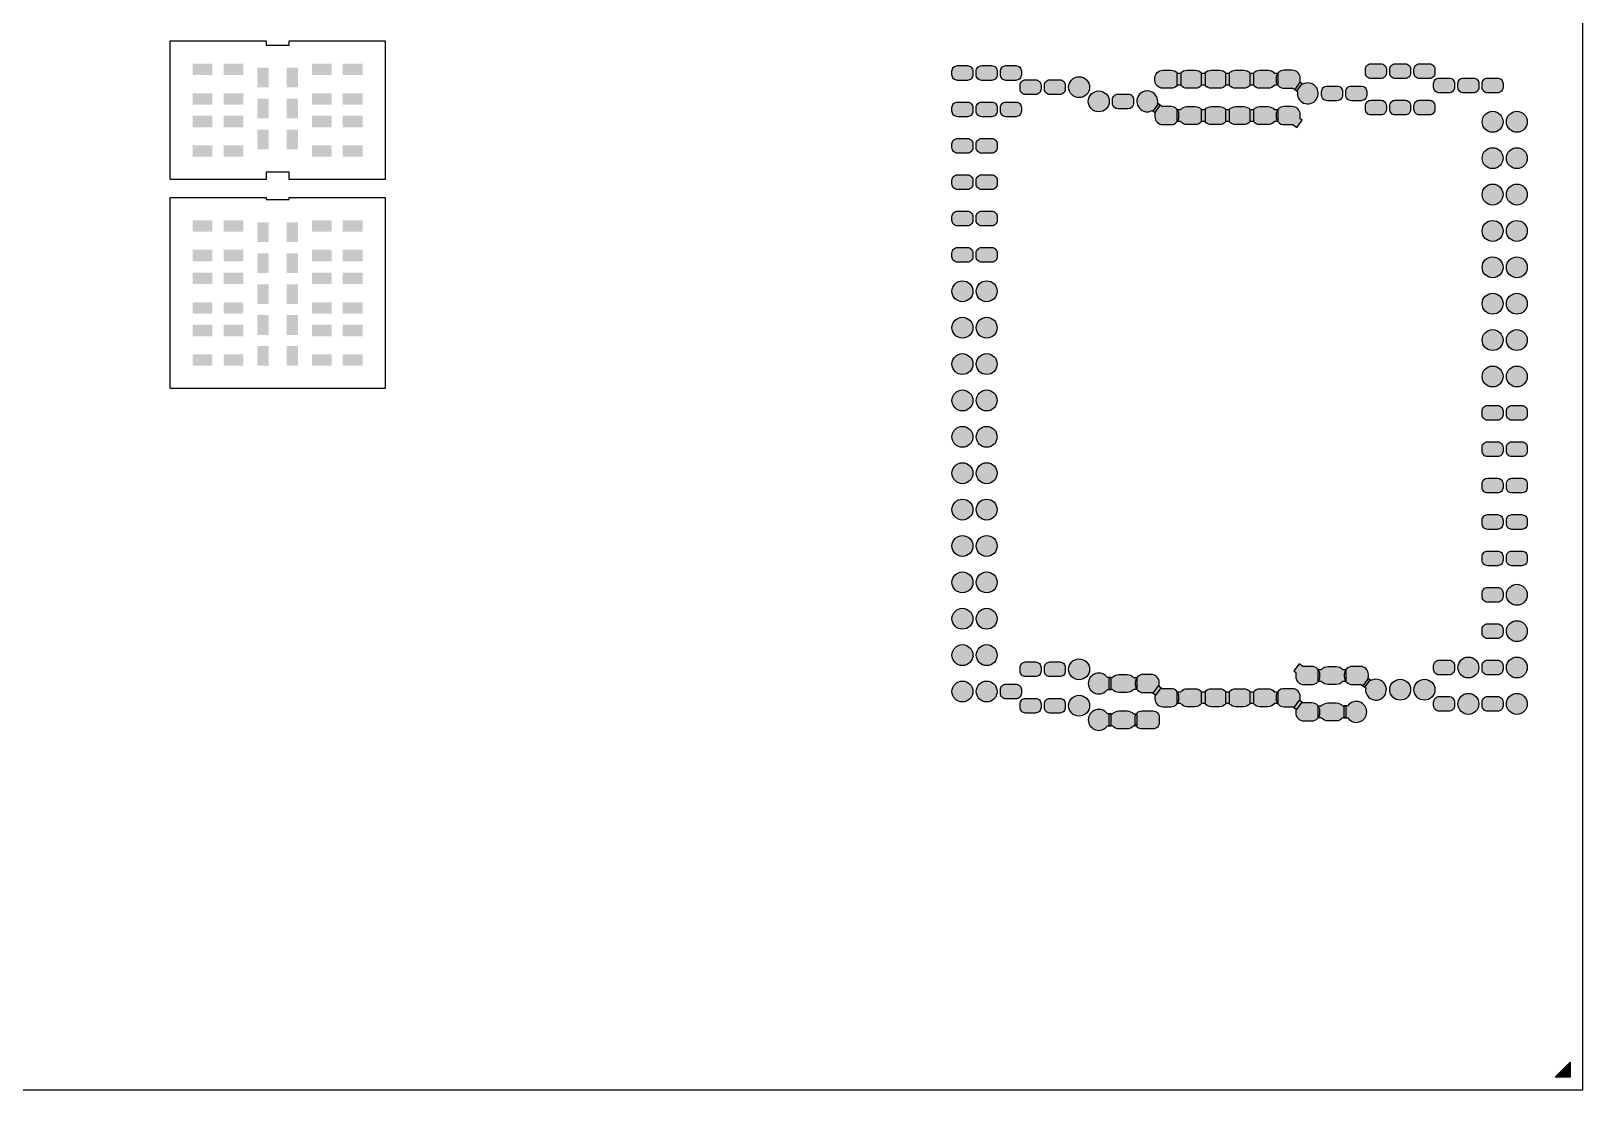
# Model space of a CAD drawing. Extents: x -52250 to 52250, y -35250 to 35250.
# Drawn here: x 1045 to 52250, y -35250 to -324 of the extents above; entities that cross this region are included whole.
import ezdxf

# ---------------------------------------------------------------- set-up
doc = ezdxf.new("R2010")
doc.units = 0
doc.header["$MEASUREMENT"] = 0
for name, color, linetype in [('jigstreet', 7, 'Continuous'), ('PKG_OUTLINE', 81, 'CONTINUOUS'), ('SOLDERMASK_PADS_BTM', 12, 'CONTINUOUS')]:
    doc.layers.add(name, color=color, linetype=linetype)

msp = doc.modelspace()

# ---------------------------------------------------------------- hatches: boundary and pattern name
at = {"layer": 'SOLDERMASK_PADS_BTM'}
for points in [[(31431, -1647, -0.414214), (31613, -1465), (31939, -1465, -0.414214), (32121, -1647), (32121, -1768, -0.414214), (31939, -1950), (31613, -1950, -0.414214), (31431, -1768)], [(32231, -1647, -0.414214), (32413, -1465), (32739, -1465, -0.414214), (32921, -1647), (32921, -1768, -0.414214), (32739, -1950), (32413, -1950, -0.414214), (32231, -1768)], [(33031, -1647, -0.414214), (33213, -1465), (33539, -1465, -0.414214), (33721, -1647), (33721, -1768, -0.414214), (33539, -1950), (33213, -1950, -0.414214), (33031, -1768)], [(45075, -1588, -0.414214), (45257, -1406), (45583, -1406, -0.414214), (45765, -1588), (45765, -1709, -0.414214), (45583, -1891), (45257, -1891, -0.414214), (45075, -1709)], [(45875, -1588, -0.414214), (46057, -1406), (46383, -1406, -0.414214), (46565, -1588), (46565, -1709, -0.414214), (46383, -1891), (46057, -1891, -0.414214), (45875, -1709)], [(46675, -1588, -0.414214), (46857, -1406), (47183, -1406, -0.414214), (47365, -1588), (47365, -1709, -0.414214), (47183, -1891), (46857, -1891, -0.414214), (46675, -1709)], [(33680, -2116, -0.414214), (33862, -1934), (34188, -1934, -0.414214), (34370, -2116), (34370, -2236, -0.414214), (34188, -2418), (33862, -2418, -0.414214), (33680, -2236)], [(34480, -2116, -0.414214), (34662, -1934), (34988, -1934, -0.414214), (35170, -2116), (35170, -2236, -0.414214), (34988, -2418), (34662, -2418, -0.414214), (34480, -2236)], [(38865, -2109, -0.231602), (38660, -2210), (38385, -2210, -0.414214), (38125, -1950), (38125, -1875, -0.414214), (38385, -1615), (38660, -1615, -0.231602), (38865, -1715), (38980, -1715), (38980, -2109)], [(39780, -2109), (39665, -2109, -0.231602), (39460, -2210), (39185, -2210, -0.231602), (38980, -2109), (38865, -2109), (38865, -1715), (38980, -1715, -0.231602), (39185, -1615), (39460, -1615, -0.231602), (39665, -1715), (39780, -1715)], [(40580, -2109), (40465, -2109, -0.231602), (40260, -2210), (39985, -2210, -0.231602), (39780, -2109), (39665, -2109), (39665, -1715), (39780, -1715, -0.231602), (39985, -1615), (40260, -1615, -0.231602), (40465, -1715), (40580, -1715)], [(41380, -2109), (41265, -2109, -0.231602), (41060, -2210), (40785, -2210, -0.231602), (40580, -2109), (40465, -2109), (40465, -1715), (40580, -1715, -0.231602), (40785, -1615), (41060, -1615, -0.231602), (41265, -1715), (41380, -1715)], [(42180, -2109), (42065, -2109, -0.231602), (41860, -2210), (41585, -2210, -0.231602), (41380, -2109), (41265, -2109), (41265, -1715), (41380, -1715, -0.231602), (41585, -1615), (41860, -1615, -0.231602), (42065, -1715), (42180, -1715)], [(42982, -2062), (42912, -2012, 0.060854), (42920, -1950), (42920, -1875, 0.414214), (42660, -1615), (42385, -1615, 0.414214), (42125, -1875), (42125, -1950, 0.414214), (42385, -2210), (42660, -2210, 0.021373), (42682, -2209), (42809, -2301)], [(42912, -2012), (42740, -2251), (42832, -2317, 4.470163), (43004, -2079)], [(47324, -2056, -0.414214), (47506, -1874), (47832, -1874, -0.414214), (48014, -2056), (48014, -2178, -0.414214), (47832, -2360), (47506, -2360, -0.414214), (47324, -2178)], [(48124, -2056, -0.414214), (48306, -1874), (48632, -1874, -0.414214), (48814, -2056), (48814, -2178, -0.414214), (48632, -2360), (48306, -2360, -0.414214), (48124, -2178)], [(48924, -2056, -0.414214), (49106, -1874), (49432, -1874, -0.414214), (49614, -2056), (49614, -2178, -0.414214), (49432, -2360), (49106, -2360, -0.414214), (48924, -2178)], [(36729, -2584, -0.414214), (36911, -2402), (37237, -2402, -0.414214), (37419, -2584), (37419, -2705, -0.414214), (37237, -2887), (36911, -2887, -0.414214), (36729, -2705)], [(38133, -3012), (38305, -2774), (38213, -2708, 4.470163), (38041, -2946)], [(43626, -2320, -0.414214), (43808, -2138), (44134, -2138, -0.414214), (44316, -2320), (44316, -2441, -0.414214), (44134, -2623), (43808, -2623, -0.414214), (43626, -2441)], [(44426, -2320, -0.414214), (44608, -2138), (44934, -2138, -0.414214), (45116, -2320), (45116, -2441, -0.414214), (44934, -2623), (44608, -2623, -0.414214), (44426, -2441)], [(31431, -2847, -0.414214), (31613, -2665), (31939, -2665, -0.414214), (32121, -2847), (32121, -2968, -0.414214), (31939, -3150), (31613, -3150, -0.414214), (31431, -2968)], [(32231, -2847, -0.414214), (32413, -2665), (32739, -2665, -0.414214), (32921, -2847), (32921, -2968, -0.414214), (32739, -3150), (32413, -3150, -0.414214), (32231, -2968)], [(33031, -2847, -0.414214), (33213, -2665), (33539, -2665, -0.414214), (33721, -2847), (33721, -2968, -0.414214), (33539, -3150), (33213, -3150, -0.414214), (33031, -2968)], [(38133, -3012, 0.060854), (38125, -3075), (38125, -3150, 0.414214), (38385, -3410), (38660, -3410, 0.414214), (38920, -3150), (38920, -3075, 0.414214), (38660, -2815), (38385, -2815, 0.021373), (38363, -2816), (38236, -2724), (38063, -2962)], [(39780, -3309), (39665, -3309, -0.231602), (39460, -3410), (39185, -3410, -0.231602), (38980, -3309), (38865, -3309), (38865, -2915), (38980, -2915, -0.231602), (39185, -2815), (39460, -2815, -0.231602), (39665, -2915), (39780, -2915)], [(40580, -3309), (40465, -3309, -0.231602), (40260, -3410), (39985, -3410, -0.231602), (39780, -3309), (39665, -3309), (39665, -2915), (39780, -2915, -0.231602), (39985, -2815), (40260, -2815, -0.231602), (40465, -2915), (40580, -2915)], [(41380, -3309), (41265, -3309, -0.231602), (41060, -3410), (40785, -3410, -0.231602), (40580, -3309), (40465, -3309), (40465, -2915), (40580, -2915, -0.231602), (40785, -2815), (41060, -2815, -0.231602), (41265, -2915), (41380, -2915)], [(42180, -3309), (42065, -3309, -0.231602), (41860, -3410), (41585, -3410, -0.231602), (41380, -3309), (41265, -3309), (41265, -2915), (41380, -2915, -0.231602), (41585, -2815), (41860, -2815, -0.231602), (42065, -2915), (42180, -2915)], [(42982, -3262), (42912, -3212, 0.060854), (42920, -3150), (42920, -3075, 0.414214), (42660, -2815), (42385, -2815, 0.414214), (42125, -3075), (42125, -3150, 0.414214), (42385, -3410), (42660, -3410, 0.021373), (42682, -3409), (42809, -3501)], [(45075, -2788, -0.414214), (45257, -2606), (45583, -2606, -0.414214), (45765, -2788), (45765, -2909, -0.414214), (45583, -3091), (45257, -3091, -0.414214), (45075, -2909)], [(45875, -2788, -0.414214), (46057, -2606), (46383, -2606, -0.414214), (46565, -2788), (46565, -2909, -0.414214), (46383, -3091), (46057, -3091, -0.414214), (45875, -2909)], [(46675, -2788, -0.414214), (46857, -2606), (47183, -2606, -0.414214), (47365, -2788), (47365, -2909, -0.414214), (47183, -3091), (46857, -3091, -0.414214), (46675, -2909)], [(31431, -4047, -0.414214), (31613, -3865), (31939, -3865, -0.414214), (32121, -4047), (32121, -4168, -0.414214), (31939, -4350), (31613, -4350, -0.414214), (31431, -4168)], [(32231, -4047, -0.414214), (32413, -3865), (32739, -3865, -0.414214), (32921, -4047), (32921, -4168, -0.414214), (32739, -4350), (32413, -4350, -0.414214), (32231, -4168)], [(31431, -5247, -0.414214), (31613, -5065), (31939, -5065, -0.414214), (32121, -5247), (32121, -5368, -0.414214), (31939, -5550), (31613, -5550, -0.414214), (31431, -5368)], [(32231, -5247, -0.414214), (32413, -5065), (32739, -5065, -0.414214), (32921, -5247), (32921, -5368, -0.414214), (32739, -5550), (32413, -5550, -0.414214), (32231, -5368)], [(31431, -6447, -0.414214), (31613, -6265), (31939, -6265, -0.414214), (32121, -6447), (32121, -6568, -0.414214), (31939, -6750), (31613, -6750, -0.414214), (31431, -6568)], [(32231, -6447, -0.414214), (32413, -6265), (32739, -6265, -0.414214), (32921, -6447), (32921, -6568, -0.414214), (32739, -6750), (32413, -6750, -0.414214), (32231, -6568)], [(31431, -7647, -0.414214), (31613, -7465), (31939, -7465, -0.414214), (32121, -7647), (32121, -7768, -0.414214), (31939, -7950), (31613, -7950, -0.414214), (31431, -7768)], [(32231, -7647, -0.414214), (32413, -7465), (32739, -7465, -0.414214), (32921, -7647), (32921, -7768, -0.414214), (32739, -7950), (32413, -7950, -0.414214), (32231, -7768)], [(48924, -12856, -0.414214), (49106, -12674), (49432, -12674, -0.414214), (49614, -12856), (49614, -12978, -0.414214), (49432, -13160), (49106, -13160, -0.414214), (48924, -12978)], [(49724, -12856, -0.414214), (49906, -12674), (50232, -12674, -0.414214), (50414, -12856), (50414, -12978, -0.414214), (50232, -13160), (49906, -13160, -0.414214), (49724, -12978)], [(48924, -14056, -0.414214), (49106, -13874), (49432, -13874, -0.414214), (49614, -14056), (49614, -14178, -0.414214), (49432, -14360), (49106, -14360, -0.414214), (48924, -14178)], [(49724, -14056, -0.414214), (49906, -13874), (50232, -13874, -0.414214), (50414, -14056), (50414, -14178, -0.414214), (50232, -14360), (49906, -14360, -0.414214), (49724, -14178)], [(48924, -15256, -0.414214), (49106, -15074), (49432, -15074, -0.414214), (49614, -15256), (49614, -15378, -0.414214), (49432, -15560), (49106, -15560, -0.414214), (48924, -15378)], [(49724, -15256, -0.414214), (49906, -15074), (50232, -15074, -0.414214), (50414, -15256), (50414, -15378, -0.414214), (50232, -15560), (49906, -15560, -0.414214), (49724, -15378)], [(48924, -16456, -0.414214), (49106, -16274), (49432, -16274, -0.414214), (49614, -16456), (49614, -16578, -0.414214), (49432, -16760), (49106, -16760, -0.414214), (48924, -16578)], [(49724, -16456, -0.414214), (49906, -16274), (50232, -16274, -0.414214), (50414, -16456), (50414, -16578, -0.414214), (50232, -16760), (49906, -16760, -0.414214), (49724, -16578)], [(48924, -17656, -0.414214), (49106, -17474), (49432, -17474, -0.414214), (49614, -17656), (49614, -17778, -0.414214), (49432, -17960), (49106, -17960, -0.414214), (48924, -17778)], [(49724, -17656, -0.414214), (49906, -17474), (50232, -17474, -0.414214), (50414, -17656), (50414, -17778, -0.414214), (50232, -17960), (49906, -17960, -0.414214), (49724, -17778)], [(48924, -18856, -0.414214), (49106, -18674), (49432, -18674, -0.414214), (49614, -18856), (49614, -18978, -0.414214), (49432, -19160), (49106, -19160, -0.414214), (48924, -18978)], [(48924, -20056, -0.414214), (49106, -19874), (49432, -19874, -0.414214), (49614, -20056), (49614, -20178, -0.414214), (49432, -20360), (49106, -20360, -0.414214), (48924, -20178)], [(33680, -21316, -0.414214), (33862, -21134), (34188, -21134, -0.414214), (34370, -21316), (34370, -21436, -0.414214), (34188, -21618), (33862, -21618, -0.414214), (33680, -21436)], [(34480, -21316, -0.414214), (34662, -21134), (34988, -21134, -0.414214), (35170, -21316), (35170, -21436, -0.414214), (34988, -21618), (34662, -21618, -0.414214), (34480, -21436)], [(36685, -22041), (36685, -21647), (36557, -21647, 3.188953), (36557, -22041)], [(42781, -21481, 0.060854), (42774, -21543), (42774, -21618, 0.414214), (43034, -21878), (43309, -21878, 0.414214), (43569, -21618), (43569, -21543, 0.414214), (43309, -21283), (43034, -21283, 0.021373), (43011, -21284), (42884, -21192), (42712, -21431)], [(44429, -21778), (44314, -21778, -0.231602), (44109, -21878), (43834, -21878, -0.231602), (43628, -21778), (43514, -21778), (43514, -21384), (43628, -21384, -0.231602), (43834, -21283), (44109, -21283, -0.231602), (44314, -21384), (44429, -21384)], [(45230, -21731), (45161, -21681, 0.060854), (45169, -21618), (45169, -21543, 0.414214), (44909, -21283), (44634, -21283, 0.414214), (44374, -21543), (44374, -21618, 0.414214), (44634, -21878), (44909, -21878, 0.021373), (44931, -21877), (45058, -21969)], [(47324, -21256, -0.414214), (47506, -21074), (47832, -21074, -0.414214), (48014, -21256), (48014, -21378, -0.414214), (47832, -21560), (47506, -21560, -0.414214), (47324, -21378)], [(48924, -21256, -0.414214), (49106, -21074), (49432, -21074, -0.414214), (49614, -21256), (49614, -21378, -0.414214), (49432, -21560), (49106, -21560, -0.414214), (48924, -21378)], [(33031, -22047, -0.414214), (33213, -21865), (33539, -21865, -0.414214), (33721, -22047), (33721, -22168, -0.414214), (33539, -22350), (33213, -22350, -0.414214), (33031, -22168)], [(37531, -22041), (37417, -22041, -0.231602), (37211, -22142), (36936, -22142, -0.231602), (36731, -22041), (36616, -22041), (36616, -21647), (36731, -21647, -0.231602), (36936, -21547), (37211, -21547, -0.231602), (37417, -21647), (37531, -21647)], [(38333, -21994), (38264, -21944, 0.060854), (38271, -21882), (38271, -21807, 0.414214), (38011, -21547), (37736, -21547, 0.414214), (37476, -21807), (37476, -21882, 0.414214), (37736, -22142), (38011, -22142, 0.021373), (38033, -22141), (38161, -22233)], [(38133, -22212, 0.060854), (38125, -22275), (38125, -22350, 0.414214), (38385, -22610), (38660, -22610, 0.414214), (38920, -22350), (38920, -22275, 0.414214), (38660, -22015), (38385, -22015, 0.021373), (38363, -22016), (38236, -21924), (38063, -22162)], [(39780, -22509), (39665, -22509, -0.231602), (39460, -22610), (39185, -22610, -0.231602), (38980, -22509), (38865, -22509), (38865, -22115), (38980, -22115, -0.231602), (39185, -22015), (39460, -22015, -0.231602), (39665, -22115), (39780, -22115)], [(39665, -22115), (39780, -22115, -0.231602), (39985, -22015), (40260, -22015, -0.231602), (40465, -22115), (40580, -22115), (40580, -22509), (40465, -22509, -0.231602), (40260, -22610), (39985, -22610, -0.231602), (39780, -22509), (39665, -22509)], [(41380, -22509), (41265, -22509, -0.231602), (41060, -22610), (40785, -22610, -0.231602), (40580, -22509), (40465, -22509), (40465, -22115), (40580, -22115, -0.231602), (40785, -22015), (41060, -22015, -0.231602), (41265, -22115), (41380, -22115)], [(42180, -22509), (42065, -22509, -0.231602), (41860, -22610), (41585, -22610, -0.231602), (41380, -22509), (41265, -22509), (41265, -22115), (41380, -22115, -0.231602), (41585, -22015), (41860, -22015, -0.231602), (42065, -22115), (42180, -22115)], [(42982, -22462), (42912, -22412, 0.060854), (42920, -22350), (42920, -22275, 0.414214), (42660, -22015), (42385, -22015, 0.414214), (42125, -22275), (42125, -22350, 0.414214), (42385, -22610), (42660, -22610, 0.021373), (42682, -22609), (42809, -22701)], [(45161, -21681), (44989, -21919), (45081, -21985, 4.470163), (45253, -21747)], [(33680, -22516, -0.414214), (33862, -22334), (34188, -22334, -0.414214), (34370, -22516), (34370, -22636, -0.414214), (34188, -22818), (33862, -22818, -0.414214), (33680, -22636)], [(34480, -22516, -0.414214), (34662, -22334), (34988, -22334, -0.414214), (35170, -22516), (35170, -22636, -0.414214), (34988, -22818), (34662, -22818, -0.414214), (34480, -22636)], [(42781, -22681, 0.060854), (42774, -22743), (42774, -22818, 0.414214), (43034, -23078), (43309, -23078, 0.414214), (43569, -22818), (43569, -22743, 0.414214), (43309, -22483), (43034, -22483, 0.021373), (43011, -22484), (42884, -22392), (42712, -22631)], [(44429, -22978), (44314, -22978, -0.231602), (44109, -23078), (43834, -23078, -0.231602), (43628, -22978), (43514, -22978), (43514, -22584), (43628, -22584, -0.231602), (43834, -22483), (44109, -22483, -0.231602), (44314, -22584), (44429, -22584)], [(44360, -22584), (44360, -22978), (44488, -22978, 3.188953), (44488, -22584)], [(47324, -22464, -0.414214), (47514, -22274), (47824, -22274, -0.414214), (48014, -22464), (48014, -22570, -0.414214), (47824, -22760), (47514, -22760, -0.414214), (47324, -22570)], [(48924, -22456, -0.414214), (49106, -22274), (49432, -22274, -0.414214), (49614, -22456), (49614, -22578, -0.414214), (49432, -22760), (49106, -22760, -0.414214), (48924, -22578)], [(36685, -23241), (36685, -22847), (36557, -22847, 3.188953), (36557, -23241)], [(37531, -23241), (37417, -23241, -0.231602), (37211, -23342), (36936, -23342, -0.231602), (36731, -23241), (36616, -23241), (36616, -22847), (36731, -22847, -0.231602), (36936, -22747), (37211, -22747, -0.231602), (37417, -22847), (37531, -22847)], [(37476, -22961, -0.414214), (37690, -22747), (38057, -22747, -0.414214), (38271, -22961), (38271, -23128, -0.414214), (38057, -23342), (37690, -23342, -0.414214), (37476, -23128)], [(51830, -34330), (51830, -34830), (51330, -34830)]]:
    msp.add_hatch(color=256, dxfattribs=at).paths.add_polyline_path(points, flags=0)
h = msp.add_hatch(color=256, dxfattribs=at)
edge = h.paths.add_edge_path()
edge.add_arc((35625, -2176), 345, 0, 360, ccw=False)
h = msp.add_hatch(color=256, dxfattribs=at)
edge = h.paths.add_edge_path()
edge.add_arc((36274, -2644), 345, 0, 360, ccw=False)
h = msp.add_hatch(color=256, dxfattribs=at)
edge = h.paths.add_edge_path()
edge.add_arc((49269, -3317), 345, 0, 360, ccw=False)
h = msp.add_hatch(color=256, dxfattribs=at)
edge = h.paths.add_edge_path()
edge.add_arc((50069, -3317), 345, 0, 360, ccw=False)
h = msp.add_hatch(color=256, dxfattribs=at)
edge = h.paths.add_edge_path()
edge.add_arc((49269, -4517), 345, 0, 360, ccw=False)
h = msp.add_hatch(color=256, dxfattribs=at)
edge = h.paths.add_edge_path()
edge.add_arc((50069, -4517), 345, 0, 360, ccw=False)
h = msp.add_hatch(color=256, dxfattribs=at)
edge = h.paths.add_edge_path()
edge.add_arc((49269, -5717), 345, 0, 360, ccw=False)
h = msp.add_hatch(color=256, dxfattribs=at)
edge = h.paths.add_edge_path()
edge.add_arc((50069, -5717), 345, 0, 360, ccw=False)
h = msp.add_hatch(color=256, dxfattribs=at)
edge = h.paths.add_edge_path()
edge.add_arc((49269, -6917), 345, 0, 360, ccw=False)
h = msp.add_hatch(color=256, dxfattribs=at)
edge = h.paths.add_edge_path()
edge.add_arc((50069, -6917), 345, 0, 360, ccw=False)
h = msp.add_hatch(color=256, dxfattribs=at)
edge = h.paths.add_edge_path()
edge.add_arc((49269, -8117), 345, 0, 360, ccw=False)
h = msp.add_hatch(color=256, dxfattribs=at)
edge = h.paths.add_edge_path()
edge.add_arc((50069, -8117), 345, 0, 360, ccw=False)
h = msp.add_hatch(color=256, dxfattribs=at)
edge = h.paths.add_edge_path()
edge.add_arc((31776, -8908), 345, 0, 360, ccw=False)
h = msp.add_hatch(color=256, dxfattribs=at)
edge = h.paths.add_edge_path()
edge.add_arc((32576, -8908), 345, 0, 360, ccw=False)
h = msp.add_hatch(color=256, dxfattribs=at)
edge = h.paths.add_edge_path()
edge.add_arc((49269, -9317), 345, 0, 360, ccw=False)
h = msp.add_hatch(color=256, dxfattribs=at)
edge = h.paths.add_edge_path()
edge.add_arc((50069, -9317), 345, 0, 360, ccw=False)
h = msp.add_hatch(color=256, dxfattribs=at)
edge = h.paths.add_edge_path()
edge.add_arc((31776, -10108), 345, 0, 360, ccw=False)
h = msp.add_hatch(color=256, dxfattribs=at)
edge = h.paths.add_edge_path()
edge.add_arc((32576, -10108), 345, 0, 360, ccw=False)
h = msp.add_hatch(color=256, dxfattribs=at)
edge = h.paths.add_edge_path()
edge.add_arc((49269, -10517), 345, 0, 360, ccw=False)
h = msp.add_hatch(color=256, dxfattribs=at)
edge = h.paths.add_edge_path()
edge.add_arc((50069, -10517), 345, 0, 360, ccw=False)
h = msp.add_hatch(color=256, dxfattribs=at)
edge = h.paths.add_edge_path()
edge.add_arc((31776, -11308), 345, 0, 360, ccw=False)
h = msp.add_hatch(color=256, dxfattribs=at)
edge = h.paths.add_edge_path()
edge.add_arc((32576, -11308), 345, 0, 360, ccw=False)
h = msp.add_hatch(color=256, dxfattribs=at)
edge = h.paths.add_edge_path()
edge.add_arc((49269, -11717), 345, 0, 360, ccw=False)
h = msp.add_hatch(color=256, dxfattribs=at)
edge = h.paths.add_edge_path()
edge.add_arc((50069, -11717), 345, 0, 360, ccw=False)
h = msp.add_hatch(color=256, dxfattribs=at)
edge = h.paths.add_edge_path()
edge.add_arc((31776, -12508), 345, 0, 360, ccw=False)
h = msp.add_hatch(color=256, dxfattribs=at)
edge = h.paths.add_edge_path()
edge.add_arc((32576, -12508), 345, 0, 360, ccw=False)
h = msp.add_hatch(color=256, dxfattribs=at)
edge = h.paths.add_edge_path()
edge.add_arc((31776, -13708), 345, 0, 360, ccw=False)
h = msp.add_hatch(color=256, dxfattribs=at)
edge = h.paths.add_edge_path()
edge.add_arc((32576, -13708), 345, 0, 360, ccw=False)
h = msp.add_hatch(color=256, dxfattribs=at)
edge = h.paths.add_edge_path()
edge.add_arc((31776, -14908), 345, 0, 360, ccw=False)
h = msp.add_hatch(color=256, dxfattribs=at)
edge = h.paths.add_edge_path()
edge.add_arc((32576, -14908), 345, 0, 360, ccw=False)
h = msp.add_hatch(color=256, dxfattribs=at)
edge = h.paths.add_edge_path()
edge.add_arc((31776, -16108), 345, 0, 360, ccw=False)
h = msp.add_hatch(color=256, dxfattribs=at)
edge = h.paths.add_edge_path()
edge.add_arc((32576, -16108), 345, 0, 360, ccw=False)
h = msp.add_hatch(color=256, dxfattribs=at)
edge = h.paths.add_edge_path()
edge.add_arc((31776, -17308), 345, 0, 360, ccw=False)
h = msp.add_hatch(color=256, dxfattribs=at)
edge = h.paths.add_edge_path()
edge.add_arc((32576, -17308), 345, 0, 360, ccw=False)
h = msp.add_hatch(color=256, dxfattribs=at)
edge = h.paths.add_edge_path()
edge.add_arc((31776, -18508), 345, 0, 360, ccw=False)
h = msp.add_hatch(color=256, dxfattribs=at)
edge = h.paths.add_edge_path()
edge.add_arc((32576, -18508), 345, 0, 360, ccw=False)
h = msp.add_hatch(color=256, dxfattribs=at)
edge = h.paths.add_edge_path()
edge.add_arc((50069, -18917), 345, 0, 360, ccw=False)
h = msp.add_hatch(color=256, dxfattribs=at)
edge = h.paths.add_edge_path()
edge.add_arc((31776, -19708), 345, 0, 360, ccw=False)
h = msp.add_hatch(color=256, dxfattribs=at)
edge = h.paths.add_edge_path()
edge.add_arc((32576, -19708), 345, 0, 360, ccw=False)
h = msp.add_hatch(color=256, dxfattribs=at)
edge = h.paths.add_edge_path()
edge.add_arc((50069, -20117), 345, 0, 360, ccw=False)
h = msp.add_hatch(color=256, dxfattribs=at)
edge = h.paths.add_edge_path()
edge.add_arc((31776, -20908), 345, 0, 360, ccw=False)
h = msp.add_hatch(color=256, dxfattribs=at)
edge = h.paths.add_edge_path()
edge.add_arc((32576, -20908), 345, 0, 360, ccw=False)
h = msp.add_hatch(color=256, dxfattribs=at)
edge = h.paths.add_edge_path()
edge.add_arc((48469, -21317), 345, 0, 360, ccw=False)
h = msp.add_hatch(color=256, dxfattribs=at)
edge = h.paths.add_edge_path()
edge.add_arc((50069, -21317), 345, 0, 360, ccw=False)
h = msp.add_hatch(color=256, dxfattribs=at)
edge = h.paths.add_edge_path()
edge.add_arc((35625, -21376), 345, 0, 360, ccw=False)
h = msp.add_hatch(color=256, dxfattribs=at)
edge = h.paths.add_edge_path()
edge.add_arc((31776, -22108), 345, 0, 360, ccw=False)
h = msp.add_hatch(color=256, dxfattribs=at)
edge = h.paths.add_edge_path()
edge.add_arc((32576, -22108), 345, 0, 360, ccw=False)
h = msp.add_hatch(color=256, dxfattribs=at)
edge = h.paths.add_edge_path()
edge.add_arc((46220, -22049), 345, 0, 360, ccw=False)
h = msp.add_hatch(color=256, dxfattribs=at)
edge = h.paths.add_edge_path()
edge.add_arc((47020, -22049), 345, 0, 360, ccw=False)
h = msp.add_hatch(color=256, dxfattribs=at)
edge = h.paths.add_edge_path()
edge.add_arc((35625, -22576), 345, 0, 360, ccw=False)
h = msp.add_hatch(color=256, dxfattribs=at)
edge = h.paths.add_edge_path()
edge.add_arc((48469, -22517), 345, 0, 360, ccw=False)
h = msp.add_hatch(color=256, dxfattribs=at)
edge = h.paths.add_edge_path()
edge.add_arc((50069, -22517), 345, 0, 360, ccw=False)

# ---------------------------------------------------------------- linework, layer by layer
at = {"layer": 'jigstreet'}
for points in [[(6677, -5222), (5657, -5222), (5633, -5221), (5632, -5197), (5632, -4221), (5632, -3475), (5632, -3371), (5632, -2499), (5632, -2395), (5632, -1649), (5632, -673), (5633, -649), (5657, -648), (6677, -648), (7757, -648), (8777, -648), (8801, -649), (8802, -673), (8802, -785), (9562, -785), (9562, -673), (9563, -649), (9587, -648), (10607, -648), (11687, -648), (12707, -648), (12731, -649), (12732, -673), (12732, -1649), (12732, -2395), (12732, -2499), (12732, -3371), (12732, -3475), (12732, -4221), (12732, -5197), (12731, -5221), (12707, -5222), (11687, -5222), (10607, -5222), (9587, -5222), (9563, -5221), (9562, -5197), (9562, -4975), (8802, -4975), (8802, -5197), (8801, -5221), (8777, -5222), (7757, -5222), (6677, -5222)], [(6677, -12115), (5657, -12115), (5633, -12114), (5632, -12090), (5632, -11114), (5632, -10368), (5632, -10264), (5632, -9392), (5632, -9288), (5632, -8641), (5632, -8542), (5632, -7665), (5632, -7566), (5632, -6815), (5632, -5839), (5633, -5815), (5657, -5814), (6677, -5814), (7757, -5814), (8777, -5814), (8801, -5815), (8802, -5839), (8802, -5885), (9562, -5885), (9562, -5839), (9563, -5815), (9587, -5814), (10607, -5814), (11687, -5814), (12707, -5814), (12731, -5815), (12732, -5839), (12732, -6815), (12732, -7566), (12732, -7665), (12732, -8542), (12732, -8641), (12732, -9288), (12732, -9392), (12732, -10264), (12732, -10368), (12732, -11114), (12732, -12090), (12731, -12114), (12707, -12115), (11687, -12115), (10607, -12115), (10583, -12115), (9607, -12115), (9587, -12115), (8777, -12115), (8757, -12115), (7781, -12115), (7757, -12115), (6677, -12115)]]:
    msp.add_lwpolyline(points, dxfattribs=at)
at = {"layer": 'PKG_OUTLINE'}
msp.add_lwpolyline([(-45479, -35250), (52250, -35250), (52250, 35250), (-45479, 35250, -0.830616), (-47621, 35250), (-52250, 35250), (-52250, -35250), (-47621, -35250, -0.830616)], format="xyb", close=True, dxfattribs=at)
at = {"layer": 'SOLDERMASK_PADS_BTM'}
for points in [[(31431, -1647, -0.414214), (31613, -1465), (31939, -1465, -0.414214), (32121, -1647), (32121, -1768, -0.414214), (31939, -1950), (31613, -1950, -0.414214), (31431, -1768)], [(32231, -1647, -0.414214), (32413, -1465), (32739, -1465, -0.414214), (32921, -1647), (32921, -1768, -0.414214), (32739, -1950), (32413, -1950, -0.414214), (32231, -1768)], [(33031, -1647, -0.414214), (33213, -1465), (33539, -1465, -0.414214), (33721, -1647), (33721, -1768, -0.414214), (33539, -1950), (33213, -1950, -0.414214), (33031, -1768)], [(45075, -1588, -0.414214), (45257, -1406), (45583, -1406, -0.414214), (45765, -1588), (45765, -1709, -0.414214), (45583, -1891), (45257, -1891, -0.414214), (45075, -1709)], [(45875, -1588, -0.414214), (46057, -1406), (46383, -1406, -0.414214), (46565, -1588), (46565, -1709, -0.414214), (46383, -1891), (46057, -1891, -0.414214), (45875, -1709)], [(46675, -1588, -0.414214), (46857, -1406), (47183, -1406, -0.414214), (47365, -1588), (47365, -1709, -0.414214), (47183, -1891), (46857, -1891, -0.414214), (46675, -1709)], [(33680, -2116, -0.414214), (33862, -1934), (34188, -1934, -0.414214), (34370, -2116), (34370, -2236, -0.414214), (34188, -2418), (33862, -2418, -0.414214), (33680, -2236)], [(34480, -2116, -0.414214), (34662, -1934), (34988, -1934, -0.414214), (35170, -2116), (35170, -2236, -0.414214), (34988, -2418), (34662, -2418, -0.414214), (34480, -2236)], [(38865, -2109, -0.231602), (38660, -2210), (38385, -2210, -0.414214), (38125, -1950), (38125, -1875, -0.414214), (38385, -1615), (38660, -1615, -0.231602), (38865, -1715), (38980, -1715), (38980, -2109)], [(39780, -2109), (39665, -2109, -0.231602), (39460, -2210), (39185, -2210, -0.231602), (38980, -2109), (38865, -2109), (38865, -1715), (38980, -1715, -0.231602), (39185, -1615), (39460, -1615, -0.231602), (39665, -1715), (39780, -1715)], [(40580, -2109), (40465, -2109, -0.231602), (40260, -2210), (39985, -2210, -0.231602), (39780, -2109), (39665, -2109), (39665, -1715), (39780, -1715, -0.231602), (39985, -1615), (40260, -1615, -0.231602), (40465, -1715), (40580, -1715)], [(41380, -2109), (41265, -2109, -0.231602), (41060, -2210), (40785, -2210, -0.231602), (40580, -2109), (40465, -2109), (40465, -1715), (40580, -1715, -0.231602), (40785, -1615), (41060, -1615, -0.231602), (41265, -1715), (41380, -1715)], [(42180, -2109), (42065, -2109, -0.231602), (41860, -2210), (41585, -2210, -0.231602), (41380, -2109), (41265, -2109), (41265, -1715), (41380, -1715, -0.231602), (41585, -1615), (41860, -1615, -0.231602), (42065, -1715), (42180, -1715)], [(42982, -2062), (42912, -2012, 0.060854), (42920, -1950), (42920, -1875, 0.414214), (42660, -1615), (42385, -1615, 0.414214), (42125, -1875), (42125, -1950, 0.414214), (42385, -2210), (42660, -2210, 0.021373), (42682, -2209), (42809, -2301)], [(42912, -2012), (42740, -2251), (42832, -2317, 4.470163), (43004, -2079)], [(47324, -2056, -0.414214), (47506, -1874), (47832, -1874, -0.414214), (48014, -2056), (48014, -2178, -0.414214), (47832, -2360), (47506, -2360, -0.414214), (47324, -2178)], [(48124, -2056, -0.414214), (48306, -1874), (48632, -1874, -0.414214), (48814, -2056), (48814, -2178, -0.414214), (48632, -2360), (48306, -2360, -0.414214), (48124, -2178)], [(48924, -2056, -0.414214), (49106, -1874), (49432, -1874, -0.414214), (49614, -2056), (49614, -2178, -0.414214), (49432, -2360), (49106, -2360, -0.414214), (48924, -2178)], [(36729, -2584, -0.414214), (36911, -2402), (37237, -2402, -0.414214), (37419, -2584), (37419, -2705, -0.414214), (37237, -2887), (36911, -2887, -0.414214), (36729, -2705)], [(38133, -3012), (38305, -2774), (38213, -2708, 4.470163), (38041, -2946)], [(43626, -2320, -0.414214), (43808, -2138), (44134, -2138, -0.414214), (44316, -2320), (44316, -2441, -0.414214), (44134, -2623), (43808, -2623, -0.414214), (43626, -2441)], [(44426, -2320, -0.414214), (44608, -2138), (44934, -2138, -0.414214), (45116, -2320), (45116, -2441, -0.414214), (44934, -2623), (44608, -2623, -0.414214), (44426, -2441)], [(31431, -2847, -0.414214), (31613, -2665), (31939, -2665, -0.414214), (32121, -2847), (32121, -2968, -0.414214), (31939, -3150), (31613, -3150, -0.414214), (31431, -2968)], [(32231, -2847, -0.414214), (32413, -2665), (32739, -2665, -0.414214), (32921, -2847), (32921, -2968, -0.414214), (32739, -3150), (32413, -3150, -0.414214), (32231, -2968)], [(33031, -2847, -0.414214), (33213, -2665), (33539, -2665, -0.414214), (33721, -2847), (33721, -2968, -0.414214), (33539, -3150), (33213, -3150, -0.414214), (33031, -2968)], [(38133, -3012, 0.060854), (38125, -3075), (38125, -3150, 0.414214), (38385, -3410), (38660, -3410, 0.414214), (38920, -3150), (38920, -3075, 0.414214), (38660, -2815), (38385, -2815, 0.021373), (38363, -2816), (38236, -2724), (38063, -2962)], [(39780, -3309), (39665, -3309, -0.231602), (39460, -3410), (39185, -3410, -0.231602), (38980, -3309), (38865, -3309), (38865, -2915), (38980, -2915, -0.231602), (39185, -2815), (39460, -2815, -0.231602), (39665, -2915), (39780, -2915)], [(40580, -3309), (40465, -3309, -0.231602), (40260, -3410), (39985, -3410, -0.231602), (39780, -3309), (39665, -3309), (39665, -2915), (39780, -2915, -0.231602), (39985, -2815), (40260, -2815, -0.231602), (40465, -2915), (40580, -2915)], [(41380, -3309), (41265, -3309, -0.231602), (41060, -3410), (40785, -3410, -0.231602), (40580, -3309), (40465, -3309), (40465, -2915), (40580, -2915, -0.231602), (40785, -2815), (41060, -2815, -0.231602), (41265, -2915), (41380, -2915)], [(42180, -3309), (42065, -3309, -0.231602), (41860, -3410), (41585, -3410, -0.231602), (41380, -3309), (41265, -3309), (41265, -2915), (41380, -2915, -0.231602), (41585, -2815), (41860, -2815, -0.231602), (42065, -2915), (42180, -2915)], [(42982, -3262), (42912, -3212, 0.060854), (42920, -3150), (42920, -3075, 0.414214), (42660, -2815), (42385, -2815, 0.414214), (42125, -3075), (42125, -3150, 0.414214), (42385, -3410), (42660, -3410, 0.021373), (42682, -3409), (42809, -3501)], [(45075, -2788, -0.414214), (45257, -2606), (45583, -2606, -0.414214), (45765, -2788), (45765, -2909, -0.414214), (45583, -3091), (45257, -3091, -0.414214), (45075, -2909)], [(45875, -2788, -0.414214), (46057, -2606), (46383, -2606, -0.414214), (46565, -2788), (46565, -2909, -0.414214), (46383, -3091), (46057, -3091, -0.414214), (45875, -2909)], [(46675, -2788, -0.414214), (46857, -2606), (47183, -2606, -0.414214), (47365, -2788), (47365, -2909, -0.414214), (47183, -3091), (46857, -3091, -0.414214), (46675, -2909)], [(31431, -4047, -0.414214), (31613, -3865), (31939, -3865, -0.414214), (32121, -4047), (32121, -4168, -0.414214), (31939, -4350), (31613, -4350, -0.414214), (31431, -4168)], [(32231, -4047, -0.414214), (32413, -3865), (32739, -3865, -0.414214), (32921, -4047), (32921, -4168, -0.414214), (32739, -4350), (32413, -4350, -0.414214), (32231, -4168)], [(31431, -5247, -0.414214), (31613, -5065), (31939, -5065, -0.414214), (32121, -5247), (32121, -5368, -0.414214), (31939, -5550), (31613, -5550, -0.414214), (31431, -5368)], [(32231, -5247, -0.414214), (32413, -5065), (32739, -5065, -0.414214), (32921, -5247), (32921, -5368, -0.414214), (32739, -5550), (32413, -5550, -0.414214), (32231, -5368)], [(31431, -6447, -0.414214), (31613, -6265), (31939, -6265, -0.414214), (32121, -6447), (32121, -6568, -0.414214), (31939, -6750), (31613, -6750, -0.414214), (31431, -6568)], [(32231, -6447, -0.414214), (32413, -6265), (32739, -6265, -0.414214), (32921, -6447), (32921, -6568, -0.414214), (32739, -6750), (32413, -6750, -0.414214), (32231, -6568)], [(31431, -7647, -0.414214), (31613, -7465), (31939, -7465, -0.414214), (32121, -7647), (32121, -7768, -0.414214), (31939, -7950), (31613, -7950, -0.414214), (31431, -7768)], [(32231, -7647, -0.414214), (32413, -7465), (32739, -7465, -0.414214), (32921, -7647), (32921, -7768, -0.414214), (32739, -7950), (32413, -7950, -0.414214), (32231, -7768)], [(48924, -12856, -0.414214), (49106, -12674), (49432, -12674, -0.414214), (49614, -12856), (49614, -12978, -0.414214), (49432, -13160), (49106, -13160, -0.414214), (48924, -12978)], [(49724, -12856, -0.414214), (49906, -12674), (50232, -12674, -0.414214), (50414, -12856), (50414, -12978, -0.414214), (50232, -13160), (49906, -13160, -0.414214), (49724, -12978)], [(48924, -14056, -0.414214), (49106, -13874), (49432, -13874, -0.414214), (49614, -14056), (49614, -14178, -0.414214), (49432, -14360), (49106, -14360, -0.414214), (48924, -14178)], [(49724, -14056, -0.414214), (49906, -13874), (50232, -13874, -0.414214), (50414, -14056), (50414, -14178, -0.414214), (50232, -14360), (49906, -14360, -0.414214), (49724, -14178)], [(48924, -15256, -0.414214), (49106, -15074), (49432, -15074, -0.414214), (49614, -15256), (49614, -15378, -0.414214), (49432, -15560), (49106, -15560, -0.414214), (48924, -15378)], [(49724, -15256, -0.414214), (49906, -15074), (50232, -15074, -0.414214), (50414, -15256), (50414, -15378, -0.414214), (50232, -15560), (49906, -15560, -0.414214), (49724, -15378)], [(48924, -16456, -0.414214), (49106, -16274), (49432, -16274, -0.414214), (49614, -16456), (49614, -16578, -0.414214), (49432, -16760), (49106, -16760, -0.414214), (48924, -16578)], [(49724, -16456, -0.414214), (49906, -16274), (50232, -16274, -0.414214), (50414, -16456), (50414, -16578, -0.414214), (50232, -16760), (49906, -16760, -0.414214), (49724, -16578)], [(48924, -17656, -0.414214), (49106, -17474), (49432, -17474, -0.414214), (49614, -17656), (49614, -17778, -0.414214), (49432, -17960), (49106, -17960, -0.414214), (48924, -17778)], [(49724, -17656, -0.414214), (49906, -17474), (50232, -17474, -0.414214), (50414, -17656), (50414, -17778, -0.414214), (50232, -17960), (49906, -17960, -0.414214), (49724, -17778)], [(48924, -18856, -0.414214), (49106, -18674), (49432, -18674, -0.414214), (49614, -18856), (49614, -18978, -0.414214), (49432, -19160), (49106, -19160, -0.414214), (48924, -18978)], [(48924, -20056, -0.414214), (49106, -19874), (49432, -19874, -0.414214), (49614, -20056), (49614, -20178, -0.414214), (49432, -20360), (49106, -20360, -0.414214), (48924, -20178)], [(33680, -21316, -0.414214), (33862, -21134), (34188, -21134, -0.414214), (34370, -21316), (34370, -21436, -0.414214), (34188, -21618), (33862, -21618, -0.414214), (33680, -21436)], [(34480, -21316, -0.414214), (34662, -21134), (34988, -21134, -0.414214), (35170, -21316), (35170, -21436, -0.414214), (34988, -21618), (34662, -21618, -0.414214), (34480, -21436)], [(36685, -22041), (36685, -21647), (36557, -21647, 3.188953), (36557, -22041)], [(42781, -21481, 0.060854), (42774, -21543), (42774, -21618, 0.414214), (43034, -21878), (43309, -21878, 0.414214), (43569, -21618), (43569, -21543, 0.414214), (43309, -21283), (43034, -21283, 0.021373), (43011, -21284), (42884, -21192), (42712, -21431)], [(44429, -21778), (44314, -21778, -0.231602), (44109, -21878), (43834, -21878, -0.231602), (43628, -21778), (43514, -21778), (43514, -21384), (43628, -21384, -0.231602), (43834, -21283), (44109, -21283, -0.231602), (44314, -21384), (44429, -21384)], [(45230, -21731), (45161, -21681, 0.060854), (45169, -21618), (45169, -21543, 0.414214), (44909, -21283), (44634, -21283, 0.414214), (44374, -21543), (44374, -21618, 0.414214), (44634, -21878), (44909, -21878, 0.021373), (44931, -21877), (45058, -21969)], [(47324, -21256, -0.414214), (47506, -21074), (47832, -21074, -0.414214), (48014, -21256), (48014, -21378, -0.414214), (47832, -21560), (47506, -21560, -0.414214), (47324, -21378)], [(48924, -21256, -0.414214), (49106, -21074), (49432, -21074, -0.414214), (49614, -21256), (49614, -21378, -0.414214), (49432, -21560), (49106, -21560, -0.414214), (48924, -21378)], [(33031, -22047, -0.414214), (33213, -21865), (33539, -21865, -0.414214), (33721, -22047), (33721, -22168, -0.414214), (33539, -22350), (33213, -22350, -0.414214), (33031, -22168)], [(37531, -22041), (37417, -22041, -0.231602), (37211, -22142), (36936, -22142, -0.231602), (36731, -22041), (36616, -22041), (36616, -21647), (36731, -21647, -0.231602), (36936, -21547), (37211, -21547, -0.231602), (37417, -21647), (37531, -21647)], [(38333, -21994), (38264, -21944, 0.060854), (38271, -21882), (38271, -21807, 0.414214), (38011, -21547), (37736, -21547, 0.414214), (37476, -21807), (37476, -21882, 0.414214), (37736, -22142), (38011, -22142, 0.021373), (38033, -22141), (38161, -22233)], [(38133, -22212, 0.060854), (38125, -22275), (38125, -22350, 0.414214), (38385, -22610), (38660, -22610, 0.414214), (38920, -22350), (38920, -22275, 0.414214), (38660, -22015), (38385, -22015, 0.021373), (38363, -22016), (38236, -21924), (38063, -22162)], [(39780, -22509), (39665, -22509, -0.231602), (39460, -22610), (39185, -22610, -0.231602), (38980, -22509), (38865, -22509), (38865, -22115), (38980, -22115, -0.231602), (39185, -22015), (39460, -22015, -0.231602), (39665, -22115), (39780, -22115)], [(39665, -22115), (39780, -22115, -0.231602), (39985, -22015), (40260, -22015, -0.231602), (40465, -22115), (40580, -22115), (40580, -22509), (40465, -22509, -0.231602), (40260, -22610), (39985, -22610, -0.231602), (39780, -22509), (39665, -22509)], [(41380, -22509), (41265, -22509, -0.231602), (41060, -22610), (40785, -22610, -0.231602), (40580, -22509), (40465, -22509), (40465, -22115), (40580, -22115, -0.231602), (40785, -22015), (41060, -22015, -0.231602), (41265, -22115), (41380, -22115)], [(42180, -22509), (42065, -22509, -0.231602), (41860, -22610), (41585, -22610, -0.231602), (41380, -22509), (41265, -22509), (41265, -22115), (41380, -22115, -0.231602), (41585, -22015), (41860, -22015, -0.231602), (42065, -22115), (42180, -22115)], [(42982, -22462), (42912, -22412, 0.060854), (42920, -22350), (42920, -22275, 0.414214), (42660, -22015), (42385, -22015, 0.414214), (42125, -22275), (42125, -22350, 0.414214), (42385, -22610), (42660, -22610, 0.021373), (42682, -22609), (42809, -22701)], [(45161, -21681), (44989, -21919), (45081, -21985, 4.470163), (45253, -21747)], [(33680, -22516, -0.414214), (33862, -22334), (34188, -22334, -0.414214), (34370, -22516), (34370, -22636, -0.414214), (34188, -22818), (33862, -22818, -0.414214), (33680, -22636)], [(34480, -22516, -0.414214), (34662, -22334), (34988, -22334, -0.414214), (35170, -22516), (35170, -22636, -0.414214), (34988, -22818), (34662, -22818, -0.414214), (34480, -22636)], [(42781, -22681, 0.060854), (42774, -22743), (42774, -22818, 0.414214), (43034, -23078), (43309, -23078, 0.414214), (43569, -22818), (43569, -22743, 0.414214), (43309, -22483), (43034, -22483, 0.021373), (43011, -22484), (42884, -22392), (42712, -22631)], [(44429, -22978), (44314, -22978, -0.231602), (44109, -23078), (43834, -23078, -0.231602), (43628, -22978), (43514, -22978), (43514, -22584), (43628, -22584, -0.231602), (43834, -22483), (44109, -22483, -0.231602), (44314, -22584), (44429, -22584)], [(44360, -22584), (44360, -22978), (44488, -22978, 3.188953), (44488, -22584)], [(47324, -22464, -0.414214), (47514, -22274), (47824, -22274, -0.414214), (48014, -22464), (48014, -22570, -0.414214), (47824, -22760), (47514, -22760, -0.414214), (47324, -22570)], [(48924, -22456, -0.414214), (49106, -22274), (49432, -22274, -0.414214), (49614, -22456), (49614, -22578, -0.414214), (49432, -22760), (49106, -22760, -0.414214), (48924, -22578)], [(36685, -23241), (36685, -22847), (36557, -22847, 3.188953), (36557, -23241)], [(37531, -23241), (37417, -23241, -0.231602), (37211, -23342), (36936, -23342, -0.231602), (36731, -23241), (36616, -23241), (36616, -22847), (36731, -22847, -0.231602), (36936, -22747), (37211, -22747, -0.231602), (37417, -22847), (37531, -22847)], [(37476, -22961, -0.414214), (37690, -22747), (38057, -22747, -0.414214), (38271, -22961), (38271, -23128, -0.414214), (38057, -23342), (37690, -23342, -0.414214), (37476, -23128)]]:
    msp.add_lwpolyline(points, format="xyb", close=True, dxfattribs=at)
msp.add_lwpolyline([(51830, -34330), (51830, -34830), (51330, -34830)], close=True, dxfattribs=at)
for centre in [(35625, -2176), (36274, -2644), (49269, -3317), (50069, -3317), (49269, -4517), (50069, -4517), (49269, -5717), (50069, -5717), (49269, -6917), (50069, -6917), (49269, -8117), (50069, -8117), (31776, -8908), (32576, -8908), (49269, -9317), (50069, -9317), (31776, -10108), (32576, -10108), (49269, -10517), (50069, -10517), (31776, -11308), (32576, -11308), (49269, -11717), (50069, -11717), (31776, -12508), (32576, -12508), (31776, -13708), (32576, -13708), (31776, -14908), (32576, -14908), (31776, -16108), (32576, -16108), (31776, -17308), (32576, -17308), (31776, -18508), (32576, -18508), (50069, -18917), (31776, -19708), (32576, -19708), (50069, -20117), (31776, -20908), (32576, -20908), (48469, -21317), (50069, -21317), (35625, -21376), (31776, -22108), (32576, -22108), (46220, -22049), (47020, -22049), (35625, -22576), (48469, -22517), (50069, -22517)]:
    msp.add_circle(centre, 345, dxfattribs=at)
for points in [[(6382, -1774), (7032, -1774), (6382, -1398), (7032, -1398)], [(7402, -1774), (8052, -1774), (7402, -1398), (8052, -1398)], [(8506, -2185), (8882, -2185), (8506, -1535), (8882, -1535)], [(9482, -2185), (9858, -2185), (9482, -1535), (9858, -1535)], [(10312, -1774), (10962, -1774), (10312, -1398), (10962, -1398)], [(11332, -1774), (11982, -1774), (11332, -1398), (11982, -1398)], [(6382, -2750), (7032, -2750), (6382, -2374), (7032, -2374)], [(7402, -2750), (8052, -2750), (7402, -2374), (8052, -2374)], [(8506, -3205), (8882, -3205), (8506, -2555), (8882, -2555)], [(9482, -3205), (9858, -3205), (9482, -2555), (9858, -2555)], [(10312, -2750), (10962, -2750), (10312, -2374), (10962, -2374)], [(11332, -2750), (11982, -2750), (11332, -2374), (11982, -2374)], [(6382, -3496), (7032, -3496), (6382, -3120), (7032, -3120)], [(7402, -3496), (8052, -3496), (7402, -3120), (8052, -3120)], [(8506, -4225), (8882, -4225), (8506, -3575), (8882, -3575)], [(9482, -4225), (9858, -4225), (9482, -3575), (9858, -3575)], [(10312, -3496), (10962, -3496), (10312, -3120), (10962, -3120)], [(11332, -3496), (11982, -3496), (11332, -3120), (11982, -3120)], [(6382, -4472), (7032, -4472), (6382, -4096), (7032, -4096)], [(7402, -4472), (8052, -4472), (7402, -4096), (8052, -4096)], [(10312, -4472), (10962, -4472), (10312, -4096), (10962, -4096)], [(11332, -4472), (11982, -4472), (11332, -4096), (11982, -4096)], [(6382, -6940), (7032, -6940), (6382, -6564), (7032, -6564)], [(7402, -6940), (8052, -6940), (7402, -6564), (8052, -6564)], [(8506, -7285), (8882, -7285), (8506, -6635), (8882, -6635)], [(9482, -7285), (9858, -7285), (9482, -6635), (9858, -6635)], [(10312, -6940), (10962, -6940), (10312, -6564), (10962, -6564)], [(11332, -6940), (11982, -6940), (11332, -6564), (11982, -6564)], [(6382, -7916), (7032, -7916), (6382, -7540), (7032, -7540)], [(7402, -7916), (8052, -7916), (7402, -7540), (8052, -7540)], [(8506, -8305), (8882, -8305), (8506, -7655), (8882, -7655)], [(9482, -8305), (9858, -8305), (9482, -7655), (9858, -7655)], [(10312, -7916), (10962, -7916), (10312, -7540), (10962, -7540)], [(11332, -7916), (11982, -7916), (11332, -7540), (11982, -7540)], [(6382, -8667), (7032, -8667), (6382, -8291), (7032, -8291)], [(7402, -8667), (8052, -8667), (7402, -8291), (8052, -8291)], [(8506, -9325), (8882, -9325), (8506, -8675), (8882, -8675)], [(9482, -9325), (9858, -9325), (9482, -8675), (9858, -8675)], [(10312, -8667), (10962, -8667), (10312, -8291), (10962, -8291)], [(11332, -8667), (11982, -8667), (11332, -8291), (11982, -8291)], [(6382, -9643), (7032, -9643), (6382, -9267), (7032, -9267)], [(7402, -9643), (8052, -9643), (7402, -9267), (8052, -9267)], [(8506, -10345), (8882, -10345), (8506, -9695), (8882, -9695)], [(9482, -10345), (9858, -10345), (9482, -9695), (9858, -9695)], [(10312, -9643), (10962, -9643), (10312, -9267), (10962, -9267)], [(11332, -9643), (11982, -9643), (11332, -9267), (11982, -9267)], [(6382, -10389), (7032, -10389), (6382, -10013), (7032, -10013)], [(7402, -10389), (8052, -10389), (7402, -10013), (8052, -10013)], [(10312, -10389), (10962, -10389), (10312, -10013), (10962, -10013)], [(11332, -10389), (11982, -10389), (11332, -10013), (11982, -10013)], [(8506, -11365), (8882, -11365), (8506, -10715), (8882, -10715)], [(9482, -11365), (9858, -11365), (9482, -10715), (9858, -10715)], [(6382, -11365), (7032, -11365), (6382, -10989), (7032, -10989)], [(7402, -11365), (8052, -11365), (7402, -10989), (8052, -10989)], [(10312, -11365), (10962, -11365), (10312, -10989), (10962, -10989)], [(11332, -11365), (11982, -11365), (11332, -10989), (11982, -10989)]]:
    msp.add_solid(points, dxfattribs=at)

doc.saveas('drawing.dxf')
